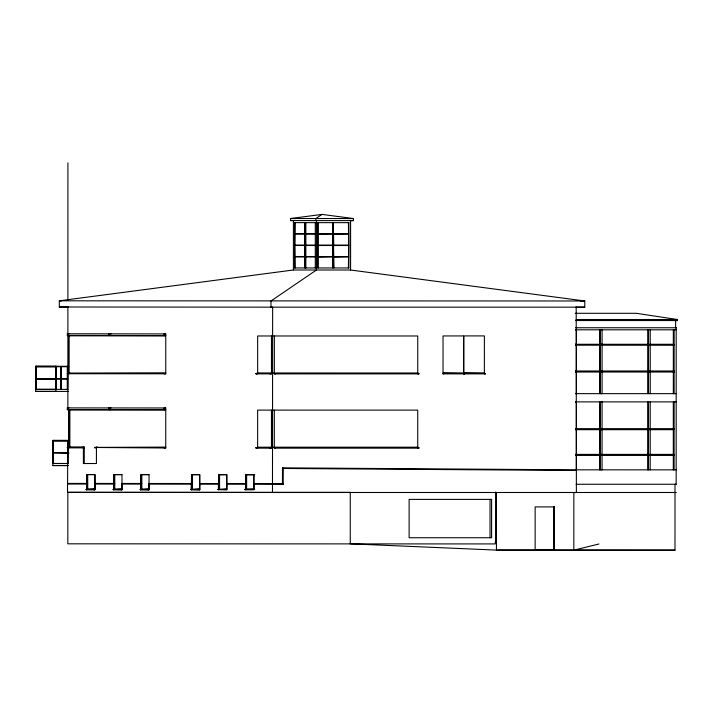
<?xml version="1.0" encoding="UTF-8"?>
<svg xmlns="http://www.w3.org/2000/svg" width="713" height="713" viewBox="0 0 713 713"><rect width="100%" height="100%" fill="white"/><g stroke="black" fill="none" stroke-linecap="round" stroke-linejoin="round"><path stroke-width="1.07" d="M55.926 366.304L55.917 391.428L35.65 391.41L35.659 366.286L68.608 366.286M35.882 389.351L35.998 366.286M36.22 389.351L36.292 366.286M67.851 465.571L52.878 465.553L52.887 440.429L69.339 440.429M53.11 463.495L53.118 440.839M53.225 463.495L53.225 440.429M53.448 463.495L53.457 440.429M55.685 389.369L55.694 366.304M676.289 492.496L272.482 492.496L272.642 307.16L59.313 306.991L59.313 300.815L293.408 269.995L350.582 270.013L584.776 300.984L584.776 307.16L270.976 307.16L270.976 300.984L316.438 270.013L316.447 220.593L290.565 220.575L290.565 218.517L322.009 214.408L353.461 218.534L353.452 220.593L315.895 220.593L315.895 218.534L322.009 214.408M60.846 389.351L60.855 366.705M60.962 389.351L60.962 366.705M67.298 447.853L69.856 447.033L69.865 409.966L69.018 409.966L69.009 447.853L67.298 447.853L83.403 447.871M67.307 407.907L165.746 407.979L165.746 409.627L67.307 409.556L67.307 407.907L69.018 407.907M67.325 333.773L165.764 333.916L165.764 335.565L67.325 335.413L67.325 333.773L69.036 333.773M272.829 492.496L67.503 492.335L67.86 440.857M67.53 389.369L67.53 366.714M67.628 440.857L67.619 463.503L68.19 463.503L52.878 463.495L67.922 463.495M67.637 389.369L67.878 366.304M67.842 492.335L67.833 543.823L495.294 543.921L495.294 541.862L496.453 541.862M67.887 307L67.869 409.966L165.746 410.037L165.737 447.933L164.035 447.933L165.737 447.113L94.704 447.47L165.737 447.933M67.895 300.342L67.922 162.84M67.967 463.503L67.967 440.857M68.198 447.327L68.198 440.857M68.546 447.853L68.555 409.966M68.564 373.719L68.573 335.832M83.403 447.042L83.394 463.521L84.25 463.521L84.259 447.042L81.692 447.461L84.259 447.871M86.514 489.858L86.852 474.582L94.918 474.582L94.909 489.867L86.514 489.858L86.852 474.582L94.918 474.582L94.918 489.608L85.997 489.403L94.918 488.993L85.997 489.403M94.571 489.867L94.918 483.441L114.766 483.45M109.339 409.583L109.339 407.943M109.356 335.484L109.356 333.836M141.834 483.476L121.976 483.459L121.976 489.884L113.572 489.876L113.911 483.45M121.638 489.884L121.976 483.459M192.501 483.512L149.035 483.485L149.035 489.902L140.63 489.902L140.978 483.476M148.696 489.902L149.035 483.485M164.052 373.38L67.316 373.309L165.755 372.97L164.052 373.799L165.755 373.799L165.764 335.903L67.887 335.823M191.307 489.822L191.645 474.662L199.711 474.662L199.711 489.831L191.307 489.822L191.645 474.662L199.711 474.662L199.711 489.688L190.79 489.483L199.711 489.073L190.79 489.483M191.645 483.512L191.645 489.688M199.364 489.831L199.711 483.521L219.559 483.539M217.857 489.51L226.77 489.1L217.857 489.51L226.77 489.715L226.77 474.68L218.713 474.698L218.365 489.635L226.77 489.644L226.77 474.706L218.713 474.68L218.704 489.635M226.431 489.644L226.77 483.539L246.627 483.557M254.684 474.698L245.771 474.698L245.432 489.528L253.828 489.537L253.837 474.751L245.771 474.742L245.771 489.528M253.489 489.537L253.837 483.566L282.446 483.646L283.195 484.27L283.257 468.477L282.508 467.853L282.446 483.646M271.466 410.127L271.457 448.014L255.931 448.005L257.634 447.203L417.729 447.194L418.879 448.014L274.309 448.014L274.327 410.127M271.484 335.983L271.475 373.853L255.949 373.844L257.651 373.042L417.747 373.059L418.896 373.879L274.336 373.879L274.345 335.983M271.457 447.211L269.746 448.014L271.457 448.014M271.475 373.051L269.764 373.853L271.475 373.853M274.318 447.194L275.468 448.014L274.309 448.014M274.336 373.059L275.485 373.879L274.336 373.879M293.408 269.995L293.417 220.575M315.975 267.954L294.558 267.936L294.567 222.634L295.253 222.634L294.906 245.495L315.975 245.513M315.975 256.938L294.906 256.921L295.244 256.511M315.984 234.078L294.906 234.06L295.253 233.65M305.378 245.504L305.378 267.945L305.333 222.643L305.378 245.094M315.289 267.954L315.298 222.652M317.695 245.513L317.695 222.652L318.158 222.652L318.15 267.954L317.686 267.954L317.695 245.513L332.944 245.513L333.069 222.652L332.713 267.954L332.944 245.513M332.944 256.528L317.686 256.938L332.944 256.938L332.713 256.528M332.953 233.668L317.695 234.078L332.953 234.078L332.721 233.668M333.399 245.513L333.737 267.954L333.408 222.652L333.631 245.513L348.657 245.513L348.425 222.652L348.889 222.652L348.88 267.954L317.686 267.954M348.648 256.528L333.399 256.938L348.648 256.938L348.416 256.528M348.657 233.668L333.399 234.078L348.657 234.078L348.425 233.668M350.582 270.013L350.6 220.593M444.181 373.478L443.031 373.879L443.04 335.939L463.53 335.939L463.521 373.879L464.671 373.879L463.521 373.068L443.031 373.068L464.671 373.478M465.036 373.443L463.887 373.853L463.896 335.912L484.385 335.912L484.377 373.853L485.526 373.853L484.377 373.042L463.887 373.042L485.526 373.443M495.642 541.862L495.66 491.961M496.462 492.433L496.444 550.097L674.988 550.16L675.006 484.261L676.156 484.261L676.2 327.748L675.621 327.748L675.621 320.538L677.35 320.538L677.35 319.513L636.352 313.301L575.213 313.301M598.938 544.001L573.831 550.16L573.849 492.496L576.38 492.496L576.193 307.16M599.58 345.208L599.571 370.992L600.15 370.992L600.15 372.026L575.587 372.026L576.157 372.026M600.123 455.429L600.123 454.395L599.553 454.395L599.562 429.689L600.132 429.689L600.132 428.656L599.562 428.656L599.562 401.882L600.373 401.882L600.355 469.849L599.544 469.84L599.553 455.429L600.123 455.429L575.56 455.429L576.14 455.429M600.15 372.026L599.571 372.026L599.571 393.647L600.373 393.647L600.391 329.807L599.58 329.807L599.58 344.281L600.159 344.281L600.15 345.208L575.587 345.19M601.861 345.208L601.861 344.281L601.282 344.281L648.304 344.281L648.304 345.235L601.282 345.208M647.725 345.235L647.716 370.992L648.295 370.992L648.295 372.026L601.282 372.026L601.852 372.026L601.852 370.992L601.282 370.992L648.295 370.992M648.269 455.429L648.277 454.395L647.698 454.395L647.707 429.689L648.277 429.689L648.277 428.656L647.707 428.656L647.707 401.882L648.518 401.882L648.5 469.849L647.689 469.84L647.698 455.429L648.269 455.429L601.255 455.429L601.834 455.429L601.834 454.395L601.255 454.395L648.277 454.395M649.98 455.429L649.98 454.395M649.989 429.689L649.989 428.656M649.998 372.026L649.998 370.992M650.006 345.235L650.006 344.281M650.203 469.849L650.22 401.882M650.229 393.647L650.238 329.807M673.33 345.252L673.33 370.992L673.901 370.992L673.901 372.026L649.427 372.026M673.883 455.429L673.883 454.395L673.304 454.395L673.313 429.689L673.892 429.689L673.892 428.656L673.313 428.656L673.322 401.882L674.124 401.882L674.106 469.849L673.304 469.84L673.304 455.429L673.883 455.429L649.4 455.429M673.901 372.026L673.33 372.026L673.322 393.647L674.124 393.647L674.141 329.807L673.339 329.807L673.33 344.281L673.91 344.281L673.91 345.252L649.427 345.235M113.064 489.43L121.976 489.011L113.064 489.43L121.976 489.635L121.976 474.6L113.911 474.6L113.572 489.876M140.122 489.448L149.035 489.038L140.122 489.448L149.035 489.653L149.035 474.617L140.978 474.617L140.63 489.902M253.837 474.698L253.837 489.733L244.916 489.733L245.771 489.118L254.684 489.118M244.916 489.528L253.837 489.118M296.082 218.517L290.565 218.517L353.461 218.534L347.953 218.526M290.565 220.575L293.872 220.575M317.695 222.652L348.889 222.652M305.841 233.659L305.039 233.659L305.841 234.069M317.695 245.103L332.944 245.103M333.399 245.103L348.657 245.103M294.906 245.495L295.244 267.936L294.558 267.936M305.841 256.52L305.039 256.52L305.841 256.93M61.532 300.815L59.313 300.815L584.776 300.984L580.329 300.975M59.313 306.991L68.198 306.991M576.113 319.513L677.35 319.513M575.578 320.538L677.35 320.538M575.578 327.748L676.2 327.748M676.2 329.807L575.596 329.807L576.398 329.807L576.389 393.647L575.578 393.647M111.068 333.836L108.786 333.836L108.786 335.484L111.068 335.484M165.764 333.916L164.061 333.916L164.061 335.565L165.764 335.565M67.325 335.413L69.036 335.413M69.892 335.832L69.036 335.832L69.027 373.719L67.316 373.719L165.755 373.799M600.159 344.281L575.587 344.281L576.166 344.281M649.427 344.281L673.91 344.281M68.608 366.705L35.659 366.705L56.265 366.714M600.15 370.992L575.587 370.992L576.157 370.992M649.427 370.992L673.901 370.992M69.027 372.899L69.883 372.899M275.485 373.469L418.896 373.469M255.949 373.844L257.651 373.844L257.66 335.975L417.756 335.983L417.747 373.879L418.896 373.879M443.031 373.879L485.526 373.853M35.65 391.41L68.6 391.41M575.587 393.647L676.182 393.647M676.182 401.882L575.578 401.882L576.38 401.882L576.362 469.849L575.56 469.84L676.165 469.849M111.05 407.943L108.768 407.934L108.768 409.583L111.05 409.583M165.746 407.979L164.043 407.979L164.043 409.627L165.746 409.627M67.307 409.556L69.018 409.556M600.132 428.656L575.569 428.656L576.149 428.656M648.277 428.656L601.264 428.656L601.843 428.656L601.843 429.689L601.264 429.689L648.277 429.689M649.409 428.656L673.892 428.656M600.132 429.689L575.569 429.689L576.149 429.689M649.409 429.689L673.892 429.689M69.339 440.839L52.887 440.839L68.885 440.857M97.271 447.051L96.415 447.051L96.415 463.53L83.394 463.521M275.468 447.604L418.879 447.604M94.704 447.88L96.415 447.88M255.931 448.005L257.634 448.005L257.643 410.109L417.738 410.127L417.729 448.014L418.879 448.014M68.885 452.8L52.887 452.791L68.885 453.21M600.123 454.395L575.56 454.395L576.14 454.395M649.4 454.395L673.883 454.395M52.878 465.553L68.118 465.553M87.708 483.432L67.842 483.414M283.195 484.27L253.489 484.18M576.077 484.261L676.156 484.261M67.503 492.335L350.27 492.335L350.252 543.823L496.444 550.097L674.988 550.16M350.154 220.593L353.452 220.593M294.567 222.634L315.984 222.652M294.906 233.65L315.984 233.668M294.906 245.085L315.975 245.094M348.657 245.513L348.416 267.954L348.88 267.954M294.906 256.511L315.975 256.528M575.881 307.151L584.776 307.16M601.291 329.807L602.093 329.807L602.084 393.647L601.273 393.647M648.304 344.281L647.725 344.281L647.725 329.807L648.536 329.807L648.518 393.647L647.716 393.647L647.716 372.026L648.295 372.026M35.659 366.286L56.265 366.304L56.256 389.369L35.65 389.351L67.869 389.369L67.298 389.369L67.307 366.714L67.878 366.714M417.167 373.059L417.747 373.059M255.949 373.443L269.764 373.452M56.265 378.665L35.65 378.648L67.646 378.665M56.265 379.075L35.65 379.058L67.646 379.075M601.273 401.882L602.075 401.882L602.057 469.849L601.255 469.84M52.887 440.429L68.894 440.447M417.15 447.194L417.729 447.194M69.009 447.033L84.259 447.042M67.298 447.443L81.692 447.461M94.704 447.47L164.035 447.523M255.931 447.604L269.746 447.612M121.976 474.608L113.92 474.6L113.911 489.635M149.035 474.626L140.978 474.617L140.978 489.653M67.503 484.038L86.514 484.047M94.571 484.056L113.572 484.074M121.638 484.082L140.639 484.091M148.696 484.1L191.307 484.136M199.364 484.136L218.365 484.154M226.431 484.163L245.432 484.172M282.508 467.853L576.157 469.849M283.257 468.477L576.389 470.464M272.598 483.574L272.829 484.198M553.573 506.898L553.573 550.142M490.027 499.385L490.027 537.736M246.627 474.698L246.627 489.118M245.771 489.118L245.771 489.733M219.559 474.68L219.559 489.1M218.713 489.1L218.713 489.715M192.501 474.662L192.501 489.073M141.834 474.617L141.834 489.038M114.766 474.6L114.766 489.011M87.708 474.582L87.708 488.993M86.852 488.993L86.852 489.608M60.623 366.705L60.614 389.351L61.184 389.351L61.193 366.705L60.623 366.705M304.879 222.643L304.861 267.945L305.841 267.945L305.841 245.504L305.039 245.504L305.841 245.094L305.85 222.643L304.879 222.643M491.596 499.385L409.119 499.385L409.119 537.736L491.596 537.736L491.596 499.385M554.42 506.898L535.142 506.898L535.142 550.142L554.42 550.142L554.42 506.898"/></g></svg>
